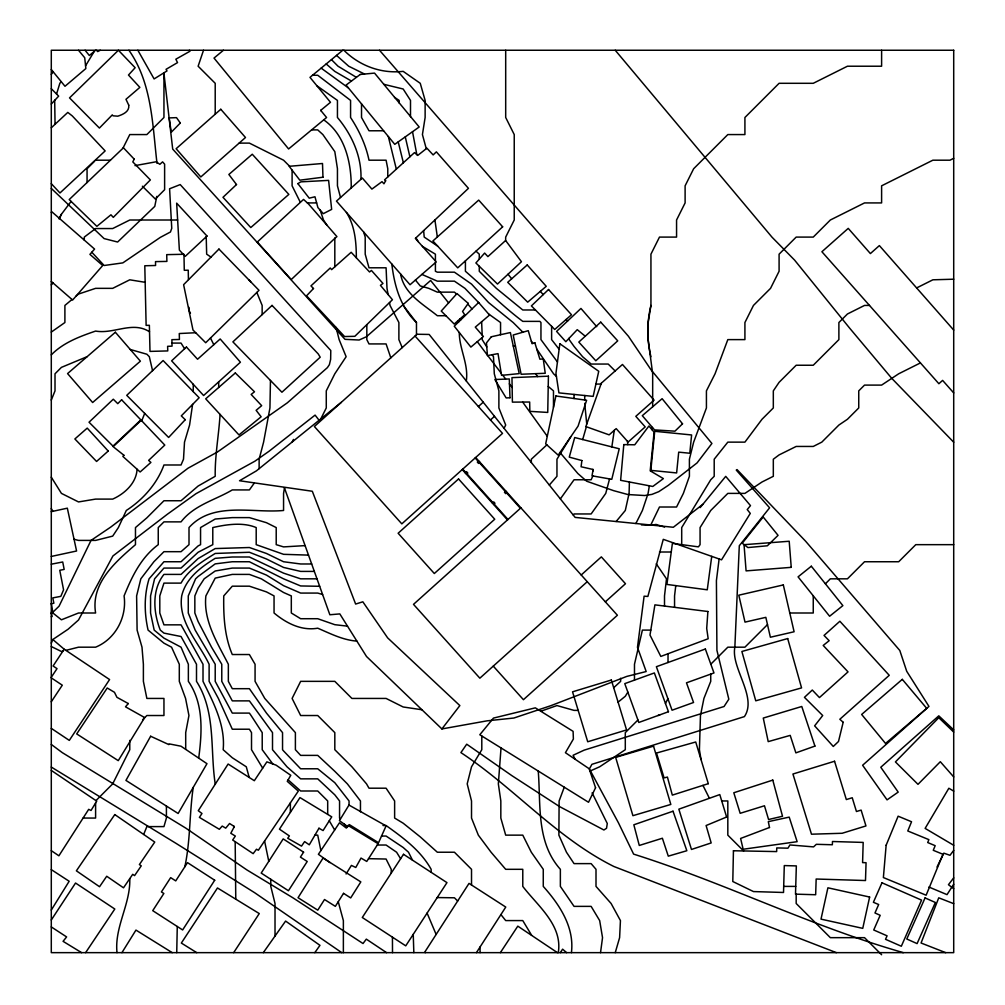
<?xml version="1.0" encoding="UTF-8"?>
<svg xmlns="http://www.w3.org/2000/svg" width="1005" height="1005" viewBox="0 0 1005 1005"><rect width="100%" height="100%" fill="white"/><g stroke="black" fill="none" stroke-linecap="round" stroke-linejoin="round"><path stroke-width="1.5" d="M629.406 481.985L629.092 493.392L625.298 510.477L616.128 521.52M192.596 404.399L189.581 425.052L184.505 442.137L183.5 459.222L181.038 464.988L163.953 464.988C157.044 483.82 142.974 499.673 126.303 510.477L118.364 527.575L112.686 536.117L95.601 540.401L78.516 540.401L74.056 539.283M193.224 391.611L193.262 384.299M177.269 926.497L176.729 952.652M270.458 380.455L269.943 407.955L263.586 442.137L259.127 459.222L259.127 468.669M466.307 380.983C468.782 364.275 459.235 348.861 459.298 332.529M650.838 470.365L654.707 431.283L691.616 434.964L689.782 453.242L678.702 452.15L676.629 472.94L650.838 470.365L650.938 471.27M652.182 429.889L652.421 427.439M675.775 585.614L674.556 595.915L674.556 607.322M137.069 469.222C136.441 482.99 124.633 493.794 112.686 499.096L95.601 499.096L78.516 501.935L61.431 493.392L51.293 477.174M719.115 558.968L716.414 580.601L716.917 650.31L728.826 699.204L724.052 706.515L584.194 750.132L573.101 755.27L575.124 759.252M220.07 414.412C218.839 435.115 214.856 455.541 215.208 476.307L198.123 486.043L181.038 500.741L163.953 500.741L146.868 517.839L135.474 527.575L135.474 544.66C115.286 562.096 90.701 583.239 95.601 613L78.516 613L61.431 619.809L52.888 613L51.381 603.704M184.832 866.787C190.51 840.557 189.329 813.686 193.236 787.405M711.728 556.368L707.269 589.809L666.918 584.433L672.395 543.391L698.412 546.858L700.07 544.66L700.07 527.575L710.736 510.477L727.821 493.392L744.919 493.392L762.004 481.998L773.322 476.307L773.322 459.222L779.089 454.913L796.174 446.446L813.259 446.446L821.801 442.137L838.886 425.052L847.441 419.273L858.747 407.955L858.747 390.87L864.526 385.103L881.611 385.103L898.696 373.785L920.429 362.918M600.525 952.652L602.535 937.665L599.671 920.58L591.128 906.372L574.043 906.372L560.363 886.397L560.363 869.312C536.004 842.052 540.941 804.49 538.24 771.036M611.844 446.911L614.281 430.316M881.611 50.25L881.611 66.217L847.441 66.217L813.259 83.302L779.089 83.302L744.919 117.484L744.919 134.57L727.821 134.57L693.651 168.739L685.109 185.825L685.109 202.922L676.566 220.007L676.566 237.092L659.481 237.092L650.938 254.177L650.938 305.432L648.162 322.53L648.162 339.615L652.672 373.785L652.672 406.774M649.356 485.792L648.087 493.392L642.396 510.477L635.876 523.505M284.478 487.978L283.561 493.392L283.561 510.477C252.644 513.417 212.784 501.055 189.003 527.575L189.003 544.66L181.038 551.682L163.953 551.682L153.891 561.745L140.826 578.83L136.617 595.915L137.107 630.097L141.994 647.182L143.388 664.267L143.388 681.352L146.868 698.437L163.953 698.437L163.953 715.522L146.868 715.522L142.597 719.806M198.701 758.122C202.068 732.444 203.915 703.852 188.362 681.352L188.362 664.267L181.038 647.182L163.953 638.137L154.18 630.097L150.562 613L150.562 595.915L154.582 578.83L163.953 568.076L181.038 568.076L198.123 552.248L212.784 544.66L212.784 527.575C226.251 524.484 242.909 521.947 256.2 527.575L256.2 544.66L283.561 554.32L308.51 555.112M156.805 196.377L154.77 206.389L117.623 242.029L104.105 238.587L51.293 188.4M609.558 478.92L605.751 493.392L591.128 513.957L574.043 513.957L573.265 515.037M434.914 220.007L437.338 237.017M582.686 439.549L586.367 426.761M615.248 952.652L619.608 937.665L620.437 920.58L611.103 903.482L596.003 886.397L596.003 869.312L591.128 863.622L574.043 863.622L566.468 852.227L558.88 835.142L559.119 800.96L564.257 787.204M54.685 100.186L55.061 124.281M56.569 94.018L59.848 83.302L61.217 81.644M203.513 50.25L198.123 66.217L215.208 83.302L215.208 114.193M141.743 420.819L144.695 413.407M51.293 400.091L55.011 390.87L55.011 373.785L61.431 367.365L87.096 356.687M143.665 834.464L146.868 826.6L163.953 826.6L166.415 818.057L166.415 806.06M51.293 643.175L52.813 639.507L68.064 629.256L78.516 620.01L112.924 555.966L167.358 514.246L195.925 493.731L254.893 461.195L269.114 451.207L315.093 415.103L319.088 420.278M650.675 525.213L659.481 507.01L676.566 507.01L683.375 493.392L689.405 476.307L689.405 459.222L693.651 442.137L706.427 407.955L706.427 390.87L715.058 373.785L727.821 339.615L744.919 339.615L744.919 322.53L753.461 305.432L770.546 288.347L779.089 271.262L779.089 254.177L796.174 237.092L813.259 237.092L830.344 220.007L864.526 202.922L881.611 202.922L881.611 185.825L932.866 160.197L949.964 160.197L953.707 158.325M937.012 867.026L943.821 853.157L949.989 855.293L953.707 850.418M59.37 218.349L61.431 214.228L71.104 201.415M122.924 148.275L129.771 134.57L146.868 134.57L163.953 117.484L163.953 72.812M292.166 441.999L293.46 439.424M320.821 418.871L326.273 407.955L326.273 390.87L334.816 373.785L346.135 356.7L339.137 339.615L336.059 327.416M504.058 428.306L505.691 425.052L498.882 407.955L498.882 390.87L494.297 373.785L493.48 356.7L492.073 354.74M659.808 714.856L657.961 715.522M665.473 703.525L667.898 698.689M59.069 218.927L61.431 214.228M570.677 436.911L556.958 459.222L556.958 476.307L549.333 485.038M85.563 65.815L94.294 51.318M627.849 692.144L625.298 696.277L618.1 702.131M346.084 873.998L351.411 865.406L355.783 867.478L361.021 858.069L366.762 861.436L378.106 843.71L348.609 825.796L346.273 828.032L339.464 822.794L318.397 854.3L329.954 862.604M51.293 910.053L69.169 881.259L51.293 869.627M121.932 952.652L135.951 930.09L172.232 952.652M953.707 884.237L947.024 894.638L928.896 887.026M476.42 952.652L505.754 907.063L469.021 883.395L424.7 952.212L425.379 952.652M560.35 952.652L562.599 949.172L566.632 952.652M233.675 952.652L259.265 913.57L217.482 887.968L181.34 943.067L196.741 952.652M51.293 919.99L75.538 883.031L114.796 909.023L85.613 952.652M500.364 952.652L517.801 926.145L557.423 952.652M52.813 639.507L64.169 649.217L53.089 666.001L57.021 668.639L51.293 677.257M51.293 701.779L62.297 685.196L51.293 677.873M263.31 952.652L285.596 921.07L319.967 945.341L314.804 952.652M254.29 483.066L249.391 489.925L232.293 489.925C215.12 500.126 194.078 504.975 181.038 521.871L163.953 521.871L158.25 527.575L158.25 544.66C140.863 557.662 131.906 576.669 124.08 595.915C127.082 617.007 115.588 639.004 95.601 647.182L78.516 647.182L65.89 650.373M560.375 498.895L574.043 479.774L591.128 479.774L592.862 475.955M953.707 877.855L948.456 884.702L953.707 888.722M284.415 487.814L329.854 614.759L339.816 613.904L366.524 656.504L441.899 728.939L459.85 705.585L387.666 637.899L362.843 601.807L355.632 604.055L312.316 491.257L239.542 480.742L256.413 470.868L341.223 402.402M51.293 74.37L53.24 71.87M700.158 507.613L725.723 476.37L750.484 505.616L747.23 509.573L750.283 513.404L721.552 559.823L663.275 539.333L647.873 596.442L644.105 596.191L637.471 647.346L646.177 671.541L626.768 676.415L550.941 705.648L513.894 718.022L487.174 720.824L441.899 728.939M51.293 212.432L51.845 211.791L94.571 249.077L89.922 254.378L102.711 265.521L72.636 300.03L51.293 281.45M51.293 104.03L58.654 96.128L51.293 88.704M94.671 161.127L87.058 168.739L87.058 182.521M51.293 284.867L53.127 283.033M95.965 800.608L112.686 783.875L129.771 749.705L129.771 740.384M546.858 444.876L531.318 459.222L531.318 462.476M637.924 719.995L625.298 732.62L625.298 749.705L599.671 766.79L589.96 771.099M710.824 664.179L727.821 647.182L744.919 647.182L767.493 624.595M813.259 595.915L813.259 613L789.792 613M825.394 583.792L830.344 578.83L847.441 578.83L864.526 561.745L898.696 561.745L915.781 544.66L953.707 544.66M51.293 613.728L59.056 606.203L91.028 540.401L110.726 527.097L187.985 468.23L217.482 451.974L287.292 402.854L327.379 367.642L329.376 364.677L330.645 359.338L330.783 350.519L180.209 184.593L169.594 188.764L171.755 228.311L170.461 231.979L160.31 237.394L122.836 262.883L104.143 265.496L91.807 252.23M51.293 127.786L67.8 112.409L72.272 115.914L105.148 150.926L59.961 192.973L51.293 183.664M613.703 687.722L620.638 681.352L620.638 678.249M505.628 240.497L487.902 256.614L484.636 253.072L475.893 262.958L497.488 284.051L521.444 261.715L505.628 240.497L505.691 237.092L514.233 220.007L514.233 134.57L505.691 117.484L505.691 50.25M478.393 406.535L483.229 402.188M490.453 419.964L494.498 416.321M465.252 472.928L466.596 471.722L467.802 473.066L466.458 474.272M478.682 460.868L477.337 462.074L478.543 463.418L479.888 462.212M492.4 503.128L493.744 501.922L494.95 503.266L493.606 504.472M505.817 491.068L504.485 492.274L505.691 493.618L507.023 492.412M520.904 507.852L413.507 604.357L479.85 678.187L587.247 581.694M581.217 574.973L601.354 556.883L625.474 583.729L605.337 601.832M51.293 354.878C63.252 342.605 79.747 336.499 95.601 331.072C113.867 334.338 132.572 320.758 149.519 331.776M95.538 50.25L89.357 55.514L85.086 50.25M72.008 299.49L64.898 305.432L64.898 322.53L51.293 332.077M76.079 296.086L78.516 294.05L95.601 288.347L112.686 288.347L129.771 279.805L145.16 282.305M223.437 50.25L214.015 58.076L288.598 148.954L326.575 117.51L320.708 110.374L330.482 102.296L309.992 77.372L342.768 50.25M702.859 504.309L673.325 527.273L575.136 517.399L429.173 334.451L417.062 334.25L314.377 426.522L401.824 523.856L502.513 433.381L415.065 336.059M100.274 50.25L97.673 51.569L96.48 50.25M916.623 287.933L932.866 279.805L953.707 279.202M540.791 711.251L556.958 705.56L574.043 710.384L578.189 710.384M62.913 651.114L61.431 651.491L51.293 646.542M51.293 511.646L67.335 508.178L76.581 551.004L51.293 556.443M51.293 603.716L53.855 603.226L52.813 597.887L60.828 596.354L63.566 589.847L59.76 570.287L64.169 569.42L62.725 561.983L51.293 564.182M51.293 616.706L52.122 616.542L51.293 612.284M134.984 165.637L156.24 161.767L159.845 164.343L162.584 161.868L164.619 164.167L164.619 189.706L155.335 199.04L142.383 186.214M312.542 75.249L317.731 75.249L350.569 100.4L350.569 117.484C359.099 130.512 365.87 144.883 368.998 160.197L386.083 160.197L387.779 168.739L387.779 176.943M316.877 85.739L337.441 100.4L337.441 117.484C351.825 134.607 361.901 156.617 360.946 179.305M311.613 129.896L317.731 129.896L322.869 134.57L334.816 151.655L337.441 168.739L337.441 185.825L340.519 197.495M383.609 130.776L368.998 130.776L361.524 117.484L361.524 103.879M239.14 143.112L249.391 143.112L283.561 160.197L289.628 166.265M95.689 160.197L110.437 160.197M307.367 202.922L316.638 202.922M177.634 220.007L129.771 220.007L112.686 228.55L95.601 228.55L84.282 237.092L84.282 240.095M437.64 246.087L424.211 237.092L423.633 230.61M248.788 279.805L250.748 281.815M869.488 305.432L864.526 305.432L847.441 313.987L838.886 322.53L838.886 339.615L813.259 365.242L796.174 365.242L779.089 382.327L773.322 390.87L773.322 407.955L762.004 419.273L744.919 442.137L727.821 442.137L714.203 459.222L714.203 476.307L710.736 479.774L681.704 527.575L681.704 544.635M535.426 309.98L522.776 309.98L496.357 288.347L479.272 271.262L479.272 266.262M445.906 315.721L437.338 315.721C423.168 304.201 403.859 293.774 400.631 274.051M171.981 343.082L181.038 343.082L184.593 348.748M513.266 346.034L515.427 346.034M595.902 384.061L601.015 384.061M305.105 545.615L283.561 546.896L276.212 544.66L276.212 527.575L266.476 522.701L249.391 517.613L232.293 517.613L215.208 519.032L200.56 527.575L200.56 544.66L198.123 545.916L181.038 561.745L163.953 561.745L149.067 578.83C143.966 595.626 144.268 613.05 148.074 630.097L163.953 643.162L171.554 647.182L179.305 664.267L179.305 681.352L185.573 698.437L188.94 715.522L185.699 732.62L185.699 749.378M659.481 552.009L671.24 552.009M311.676 563.981L300.646 563.981L283.561 561.745L266.476 553.479L249.391 547.511L215.208 548.567L198.123 558.579L181.038 574.408L163.953 574.408C151.629 589.747 153.338 612.61 160.285 630.097L163.953 633.112L181.038 636.517L196.503 664.267L196.503 681.352C216.163 712.218 209.957 749.529 215.208 783.875L215.434 783.875M314.339 571.405L300.646 571.405L283.561 567.436L266.476 558.994L249.391 552.26L215.208 553.454C202.633 561.343 188.224 569.797 181.038 583.114L163.953 583.114L159.795 595.915L159.795 613L163.953 624.846L181.038 624.846L203.01 664.267L203.01 681.352C213.462 702.596 225.522 725.258 223.173 749.705L232.293 757.757L246.288 766.79L249.202 777.443M317.002 578.83L300.646 578.83L283.561 573.139L249.391 556.996L232.293 556.996L215.208 558.328C200.598 567.385 185.862 578.214 181.704 595.915C177.835 622.108 198.638 642.208 209.115 664.267L209.115 681.352L218.374 698.437L232.293 729.215L249.391 729.215L251.514 732.62L251.514 749.705L262.682 768.159M650.813 630.097L642.396 630.097L634.482 664.267L634.482 680.121M421.949 709.756L403.168 706.98L386.083 698.437L351.913 698.437L334.816 681.352L300.646 681.352L292.103 698.437L300.646 715.522L317.731 715.522L334.816 732.62L334.816 749.705L351.913 766.79L366.524 783.875L368.998 788.196L386.083 788.196L394.626 800.96L394.626 818.057L403.168 823.196L420.253 836.876L437.338 852.227L454.436 852.227L471.521 869.312L471.521 885.003M721.728 800.96L727.821 800.96L727.821 835.142L743.637 850.959M83.101 818.057L95.601 818.057L95.601 802.995M382.98 825.532L386.083 825.532C403.269 837.818 420.643 850.494 431.145 869.312L431.145 872.315M314.942 835.142L317.731 835.142L320.871 850.594M381.536 836.047L386.083 836.047L403.168 847.479L408.507 852.227L412.465 860.129M377.264 845.029L386.083 845.029L396.598 852.227L400.606 858.735M783.699 886.397L795.734 886.397M641.429 524.924L651.441 525.238L656.001 524.434L664.569 527.097M347.504 626.153L334.816 624.683L317.731 618.716L300.646 618.716L291.312 613L291.312 595.915L283.561 592.498L261.338 578.83L249.391 574.408L232.293 574.408L215.208 578.114L205.874 595.915C203.161 620.801 217.507 643.012 228.349 664.267L228.349 681.352L232.293 688.689L249.391 688.689L266.476 713.098L282.543 732.62L282.543 749.705L283.561 750.936L300.646 768.787L317.731 768.787L334.816 782.719L349.049 800.96L349.049 805.118M319.665 586.292L300.646 585.953L283.561 578.83L249.391 561.745L232.293 561.745L215.208 563.88L198.123 576.481L195.598 578.83L188.274 595.915L188.274 613L195.171 630.097L215.208 664.267L215.208 681.352L232.293 713.098L249.391 713.098L251.087 715.522L262.217 732.62L262.217 749.705L272.807 763.976M356.888 641.127C342.617 640.009 330.494 633.615 317.731 628.2C301.387 631.04 286.287 623.188 274.051 613L274.051 595.915L266.476 591.907L249.391 586.179L232.293 586.179L223.751 595.915C223.399 615.65 224.429 636.165 232.293 654.531L249.391 654.531L255.069 664.267L255.069 681.352L264.767 698.437L295.395 732.62L295.395 749.705L300.646 755.383L317.731 755.383L334.816 771.325L347.366 783.875L360.456 800.96L360.456 811.839M130.286 349.489L146.868 354.225L149.33 356.7L152.559 370.644M322.605 594.495L317.731 593.076L300.646 593.076L283.561 585.664L266.476 575.099L249.391 568.076L232.293 568.076L215.208 570.991L204.166 578.83L198.123 588.164L194.844 595.915L194.844 613L198.123 621.555L211.54 647.182L221.778 664.267L221.778 681.352L232.293 700.874L249.391 700.874L272.506 732.62L272.506 749.705L286.99 766.79L300.646 778.85L317.731 778.85L334.816 794.855L339.564 800.96L339.564 818.057L340.394 819.113M903.281 952.652L898.068 951.119C807.731 924.701 723.248 882.365 633.615 854.124L618.464 822.856L589.395 768.963L591.895 764.328L744.416 716.603C757.607 697.093 730.648 667.735 734.856 647.182L739.303 545.728L769.604 507.814L736.276 470.101L737.042 469.599L805.52 541.117L899.802 650.486L906.711 671.277L928.959 706.415L862.617 765.257L887.051 799.867L898.194 792.116L880.782 767.255L938.783 715.836L953.707 729.881M953.707 903.658L938.745 897.817L921.057 943.004L945.692 952.652M836.386 952.652L613.917 866.511C556.494 837.919 514.095 787.681 460.906 752.607L466.709 744.202L511.796 775.596L559.584 806.6L603.905 830.004L606.543 828.271L607.284 823.522L592.108 792.845M383.759 84.294L403.168 89.005L410.505 100.4L410.505 116.718M421.899 274.415L437.338 281.161L454.436 281.161L464.951 288.347L478.594 302.543M364.551 74.056L348.697 66.217L336.537 55.401M356.398 77.347L338.032 66.217L331.449 59.622M351.449 81.053L334.816 71.418L326.185 63.968M953.707 845.28L925.128 828.396L948.858 788.247L953.707 791.123M422.389 246.338L435.416 254.177L435.416 260.998M81.619 952.652L63.064 941.333L66.606 936.924L51.293 926.924M386.573 952.652L366.323 939.135L363.019 943.532L292.87 897.779L246.878 869.915L185.812 828.133L62.297 752.645L51.293 744.441M51.293 767.066L176.063 843.383L254.755 892.779L341.763 952.652M394.513 97.359L399.161 100.4L399.161 103.013M64.169 649.217L109.583 679.556L69.307 740.396L51.293 728.374M51.293 850.67L58.893 855.795L88.691 809.339L91.028 810.47L96.731 801.136L51.293 770.42M206.213 236.791L206.666 254.177L210.987 257.092M488.618 313.987L500.553 322.53L500.553 334.715M321.148 68.139L348.434 87.963M368.534 858.672L386.083 859.036L391.221 869.312L391.221 873.131M585.249 336.21L577.247 329.665L565.828 341.713L556.582 331.399L580.953 308.447L596.731 326.663M548.227 386.473L553.479 390.87L553.479 407.226M343.898 50.25C359.426 65.802 381.234 73.893 403.168 71.355L420.253 83.302L425.128 100.4L425.128 117.484L422.427 134.57L426.258 148.69M288.134 779.842L300.646 790.998L317.731 790.998L327.693 800.96L327.693 814.389M456.546 294.025L454.436 292.141L437.338 292.141L428.796 288.347L420.253 285.923L415.429 280.056M467.777 304.038L471.998 308.95M323.748 119.859C345.318 134.959 351.461 163.325 351.235 187.96M556.418 376.398L553.554 373.785L536.808 349.137M476.006 251.175L479.272 254.177L479.272 259.127M953.707 732.055L938.783 717.696L895.43 761.916L917.992 784.34L940.316 761.715L953.707 776.94M566.116 319.477L567.637 320.984M615.135 370.958L608.213 364.049L591.128 364.049L582.586 356.7L574.043 346.423L569.169 339.615L569.169 338.183M522.864 332.215L513.166 322.53L488.606 302.58L471.521 284.076L454.436 272.179L437.338 272.179L435.416 271.262L435.416 262.632M881.611 954.75L864.526 937.665L830.344 937.665L796.174 903.482L796.174 894.161M457.664 901.02L454.436 897.792L437.225 897.566M953.707 442.213L891.774 378.37L849.501 327.969L794.603 260.119L772.079 237.255L615.236 50.25M475.667 457.514L617.397 615.248L523.429 699.694L493.267 666.127M475.164 457.966L520.402 508.304M462.74 469.121L507.977 519.459M462.237 469.574L507.475 519.912M953.707 392.917L942.615 380.393L938.884 383.734L821.902 251.74L848.233 228.374L870.393 253.574L879.375 245.597L953.707 330.08M540.338 291.362L543.202 294.628M379.501 50.25L628.401 336.235L651.039 369.815L711.904 443.469L697.055 462.928L668.325 485.327L658.778 491.659L651.931 494.397L644.657 495.528L627.874 494.535L613.615 490.654L586.656 481.219L577.875 473.543L559.986 452.526M559.132 349.275L551.619 339.615L551.619 326.336M557.448 361.951L540.954 339.615L540.954 322.53L539.861 321.374L522.776 321.374C502.362 306.073 484.523 287.832 465.416 271.262L465.416 260.848M78.49 50.25L84.722 57.75L85.852 68.554L64.998 86.279L51.293 69.496M51.293 508.58L52.888 511.294M448.594 302.869L430.63 280.47L366.423 336.738L359.112 340.017L345.004 339.338L172.697 149.092L163.953 73.428M508.04 274.214L511.683 278.787M210.485 338.044L213.801 344.69M500.917 914.588L505.691 920.58L522.776 920.58L531.582 935.215M656.227 563.818L666.503 578.83L664.506 595.915L664.506 606.065M416.472 334.791L416.472 322.53C400.254 307.002 394.375 285.533 391.812 264.014M344.351 824.201L346.876 827.442M403.118 305.306L416.472 322.53M501.206 373.207L487.714 355.544M502.764 375.242L505.578 378.91M509.321 383.81L512.148 387.49M481.621 321.763L482.186 335.105M460.102 318.836L460.83 319.804M477.287 341.675L487.4 355.129M535.615 373.785L537.725 376.611M522.663 402.063L547.285 436.283M457.991 320.696L458.783 321.801M531.318 341.16L532.864 343.409M326.839 225.032L323.51 220.007L320.18 210.146M486.784 346.964L482.186 339.615L482.186 337.529M415.944 237.871L418.206 241.627M329.276 820.758L334.652 829.979M189.405 50.25L189.983 51.23L175.837 59.207L177.533 62.612L166.051 69.32L166.993 70.928L154.104 78.93L137.848 50.25M128.916 50.25C152.157 83.227 152.446 124.909 157.006 163.363M190.46 313.183L189.053 310.482L188.99 307.379M427.1 913.093L436.132 934.449M338.258 901.749L343.371 920.58L343.371 952.652M702.947 785.382L709.404 798.284M300.369 202.344L292.103 185.825L292.103 170.134M346.436 212.444C355.029 226.15 356.273 242.117 356.348 257.833M402.214 347.592L398.885 339.615L398.885 322.53L390.028 305.432L389.525 302.555M256.84 292.442L262.154 305.432L262.154 314.615M416.824 154.632L412.527 131.718M363.659 232.029L365.204 237.092L365.204 254.177L368.998 267.795L386.083 267.795L387 288.347L388.093 294.528M409.889 156.805L405.279 136.881M388.332 136.529L396.334 169.154M398.219 141.893L403.369 162.747M268.775 861.323L264.579 841.022M413.243 934.336L413.834 952.652M233.663 826.135L233.876 827.417M701.025 759.554L699.417 749.705L700.46 715.522L703.927 698.437L710.736 681.352L710.736 674.104M586.744 424.085L584.709 403.294M392.44 937.163L392.503 952.652M627.786 444.675L627.472 441.321M390.819 357.843L386.083 343.924L368.998 343.924L366.825 339.615L366.825 324.64M195.711 332.73L179.267 333.534L179.43 339.476L171.893 339.677L172.056 346.147L167.621 346.323L167.76 350.921L149.996 351.398L149.368 325.293L146.127 325.394L144.795 265.76L155.574 265.496L155.511 261.614L166.893 261.413L166.717 254.642L183.978 254.278L184.279 270.295L188.249 270.194L188.425 279.49M668.024 653.727L668.024 662.496M650.938 465.014L650.938 469.36M592.862 469.436L592.862 471.119M584.709 395.518L584.709 400.178M574.043 394.425L574.043 398.52M571.43 952.652C574.571 927.1 559.496 904.588 543.265 886.397L543.265 869.312L531.318 852.227L522.776 835.142L505.691 835.142L500.829 818.057L500.829 800.96L498.342 783.875L501.03 747.934M558.29 952.652C562.775 925.153 537.625 905.844 522.776 886.397L522.776 869.312L505.691 869.312L491.068 852.227L478.33 835.142L471.521 818.057L471.521 800.96L467.199 783.875L471.521 766.79L481.797 749.705L481.797 735.999M480.063 946.986L480.063 952.652M334.816 238.348L334.816 266.815M321.135 110.01L321.135 110.902M290.37 802.869L290.37 812.379M275.018 936.07L275.018 903.482L270.785 886.397L270.785 879.3M235.773 899.174L235.183 841.688M218.688 381.862L218.688 387.478M129.771 878.621C130.663 904.073 114.281 927.037 117.007 952.652M650.938 356.7A106.982 106.982 0 0 1 650.938 305.432M548.416 376.184L547.738 412.427L529.861 411.359L529.66 402.025L512.399 402.126L511.972 377.629L548.416 376.184M733.436 850.758L732.796 881.523L753.486 891.573L783.523 892.478L784.289 865.581L796.337 865.908L795.508 894.149L815.658 894.739L816.16 879.023L865.493 880.531L866.059 862.705L862.591 862.604L863.182 842.416L832.479 841.512L832.354 844.753L816.336 844.313L813.56 846.888L789.93 844.954L787.97 848.182L776.752 847.919L776.651 851.587L733.436 850.758M128.741 105.161C129.708 111.656 122.811 114.532 117.799 116.178L113.025 115.814L112.284 114.884L99.407 128.062L69.533 97.887L118.414 50.25L135.147 67.724L128.477 75.036L139.858 87.385L125.977 99.294L128.741 105.161M707.897 611.505L706.703 628.427L708.173 638.74L660.813 656.428L649.996 635.06L654.908 604.859L707.897 611.505M886.146 845.218L883.382 877.553L926.133 895.216L942.979 854.3L933.268 850.293L935.178 845.682L927.703 842.542L928.871 839.64L907.779 830.972L911.548 821.751L898.131 816.186L886.146 845.218M623.804 444.599L620.625 480.315L652.798 486.458L663.388 478.606L650.197 470.83L654.104 432.15L648.903 426.02L634.745 444.8L623.804 444.599M581.882 460.554L581.078 466.76L593.164 469.498L591.995 475.805L611.781 479.31L619.231 448.77L574.709 437.527L569.27 457.124L581.882 460.554M559.86 343.748L555.953 373.32L558.918 392.88L593.164 396.385L598.741 371.285L559.86 343.748M555.891 395.983L545.677 443.808L558.19 455.152L578.076 426.12L586.619 400.279L555.891 395.983M869.627 897.05L862.755 928.356L821.01 919.135L827.906 887.804L869.627 897.05M843.17 722.268L838.497 741.489L833.283 746.464L814.628 725.836L822.706 715.522L804.452 697.344L812.291 690.033L819.439 697.571L848.032 671.88L823.208 645.449L829.15 640.7L824.037 635.436L839.866 621.253L889.249 675.31L839.828 719.266L843.17 722.268M601.342 383.169L585.852 426.585L609.156 434.864L616.191 428.62L628.1 442.037L645.197 426.911L635.813 416.334L654.067 400.153L622.472 364.476L601.342 383.169M128.276 703.55L125.499 706.817L144.657 717.57L118.263 760.647L76.707 733.914L107.221 687.998L114.457 692.294L116.932 697.307L128.276 703.55M881.975 882.792L873.395 902.289L878.672 904.525L874.966 912.967L880.179 915.304L873.734 929.989L887.088 935.831L885.518 939.298L901.334 946.245L921.56 900.116L881.975 882.792M925.065 897.917L906.774 938.997L917.088 943.607L935.379 902.49L925.065 897.917M386.083 825.896L378.546 842.743L349.338 824.628L347.102 826.16L339.426 820.683L348.974 805.068L386.083 825.896M595.563 787.744L588.528 802.266L479.8 734.756L493.442 718.098L535.326 707.847L573.101 731.351L573.378 739.027L565.426 752.707L589.156 768.725L595.563 787.744M134.18 159.129L132.811 161.906L150.373 179.92L113.289 217.369L110.952 214.794L96.869 226.339L69.207 199.58L123.439 147.785L134.18 159.129M234.341 826.562L230.798 833.271L235.333 836.072L232.67 840.017L253.16 853.66L256.489 849.225L258.36 850.23L298.309 791.123L287.267 781.337L290.772 775.295L276.086 765.157L266.878 761.853L254.328 780.709L228.122 764.026L198.287 810.708L201.967 813.51L199.392 817.379L219.354 829.301L222.218 826.06L225.723 828.158L229.567 823.497L234.341 826.562M150.637 736.25L125.939 780.408L178.136 813.485L206.967 763.687L180.975 746.2L169.255 743.901L168.853 744.592L150.637 736.25M385.644 180.787L383.948 183.789L382.013 181.654L371.9 189.103L362.353 178.048L336.461 201.113L410.04 284.742L436.245 261.916L415.354 238.424L468.443 188.337L436.371 151.856L433.142 154.921L426.899 148.187L417.753 155.423L414.487 152.622L384.576 179.857L385.644 180.787M318.974 828.233L309.289 844.816L304.615 841.612L301.513 846.122L287.731 838.27L289.365 835.934L279.453 829.163L299.98 797.593L331.75 816.851L323.07 830.57L318.974 828.233M343.534 893.345L335.356 906.359L324.514 899.513L317.768 910.166L298.045 897.716L323.07 858.031L360.82 881.9L350.707 897.917L343.534 893.345M297.882 183.626L309.226 198.173L314.967 196.779L317.907 207.583L323.309 213.663L331.65 209.392L328.61 180.385L300.847 181.855L297.882 183.626M303.585 852.165L300.42 857.102L307.216 861.499L288.435 890.744L261.2 873.081L283.196 838.911L303.585 852.165M214.706 880.229L182.634 929.952L152.735 910.668L163.853 893.47L161.416 891.938L170.662 877.629L175.737 880.895L187.508 862.642L214.706 880.229M403.507 854.3L362.29 917.502L405.744 945.843L446.961 882.629L403.507 854.3M114.796 814.578L76.38 870.82L99.545 886.737L106.718 876.26L123.502 887.804L132.71 874.325L134.582 875.619L141.253 865.845L139.393 864.576L154.745 842.077L114.796 814.578M468.242 303.372L462.576 311.45L464.712 314.779L454.197 324.025L441.245 311.048L456.974 293.561L468.242 303.372M491.307 336.776L486.47 342.919L487.438 355.594L498.015 353.634L501.558 375.355L519.208 373.621L510.364 332.542L491.307 336.776M763.172 516.959L742.243 543.228L747.921 547.562L767.343 545.79L778.058 535.351L763.172 516.959M123.904 455.252L122.874 456.421L140.122 471.973L150.901 462.426L148.627 460.391L164.782 445.077L141.228 420.278L113.15 446.672L123.904 455.252M185.247 419.713L168.626 437.464L126.743 395.342L163.112 360.531L199.153 397.754L181.302 415.869L185.247 419.713M313.497 288.523L306.55 295.797L344.564 336.537L354.84 336.311L392.427 299.729L380.443 285.345L382.98 283.448L371.435 270.458L369.526 271.966L351.172 252.28L331.65 269.629L330.256 267.996L310.96 285.885L313.497 288.523M180.31 123.025L171.265 132.233L169.154 117.912L176.503 117.648L180.31 123.025M121.605 399.789L117.761 403.658L113.289 399.211L89.03 422.213L112.987 446.107L140.851 419.902L121.605 399.789M218.952 249.077L183.614 284.679L192.985 330.004L205.698 342.743L259.001 290.319L218.952 249.077M478.631 302.505L454.26 326.198L470.88 347.089L483.405 336.512L475.29 327.127L489.536 315.055L478.631 302.505M682.533 423.809L674.933 431.183L654.544 429.889L642.296 415.668L662.119 398.684L682.533 423.809M548.542 289.515L531.394 305.909L554.722 329.464L571.506 314.753L548.542 289.515M236.502 184.556L222.984 197.307L250.785 227.545L288.837 194.405L252.255 154.23L228.864 174.481L236.502 184.556M335.092 238.097L291.236 279.578L257.267 242.067L303.548 199.417L308.422 203.889L336.926 236.627L335.092 238.097M207.005 236.049L185.209 256.376L179.367 250.107L176.666 203.148L207.005 236.049M186.44 347.027L171.629 360.833L203.6 395.518L240.409 362.202L220.183 338.974L197.558 359.237L186.44 347.027M272.041 305.407L232.896 341.876L281.928 392.239L320.206 357.202L318.233 353.923L272.041 305.407M502.651 226.816L457.74 267.858L432.904 240.961L478.694 200.108L502.651 226.816M600.739 322.153L578.817 342.077L595.802 360.77L617.723 340.846L600.739 322.153M458.544 478.958L398.131 533.24L434.323 573.516L494.736 519.233L458.544 478.958M108.213 451.044L96.568 461.458L74.873 438.959L87.221 428.117L108.213 451.044M527.223 264.956L507.726 282.305L527.688 302.166L546.243 286.312L527.223 264.956M220.786 109.269L176.126 148.715L200.824 176.955L245.484 137.509L220.786 109.269M235.308 372.956L205.698 398.822L238.976 434.926L261.137 416.774L256.124 410.329L261.664 405.656L251.149 394.45L254.491 391.774L235.308 372.956M115.361 332.24L67.574 373.584L92.636 402.515L140.386 361.172L115.361 332.24M902.302 679.355L861.649 714.455L885.543 743.461L926.698 708.349L902.302 679.355M811.324 566.217L798.071 576.857L829.615 616.241L842.868 605.626L811.324 566.217M360.255 74.458L346.072 85.073L394.764 144.343L419.186 126.994L374.538 73.101L360.255 74.458M726.628 817.015L706.1 825.532L711.176 842.944L691.478 849.451L678.84 809.176L719.781 794.591L726.628 817.015M769.503 827.492L740.61 838.446L743.147 849.25L797.141 841.675L789.201 817.115L768.31 821.65L769.503 827.492M668.451 711.728L638.816 722.469L624.771 683.626L654.368 672.948L668.451 711.728M705.359 649.016L656.378 666.704L672.056 710.221L693.551 702.482L686.478 682.822L713.977 672.948L705.359 649.016M814.929 746.099L795.872 752.871L790.206 735.384L768.209 741.627L763.272 718.06L801.776 706.49L814.929 746.099M534.823 342.718L532.06 343.685L528.253 330.67L513.203 335.004L521.118 374.249L545.238 373.282L543.24 358.898L539.899 359.2L534.823 342.718M673.023 811.211L633.841 824.791L639.281 845.456L662.383 838.245L668.287 856.16L686.842 850.72L673.023 811.211M772.782 780.106L733.801 792.757L740.17 813.309L764.466 805.771L768.574 819.515L782.518 816.248L772.782 780.106M708.299 783.674L672.32 795.118L667.421 777.066L664.079 777.908L656.504 753.034L695.724 741.992L708.299 783.674M834.552 761.25L792.932 774.026L811.487 834.2L842.165 833.271L865.958 825.934L861.122 810.105L856.448 811.512L852.24 797.756L846.336 799.565L834.552 761.25M611.354 680.021L572.536 691.829L587.724 741.765L626.567 729.944L611.354 680.021M653.539 746.162L615.663 757.381L632.911 815.683L670.825 804.44L653.539 746.162M787.694 638.564L741.878 651.479L755.76 700.812L801.575 687.897L787.694 638.564M783.322 584.935L738.801 595.186L745.006 622.12L765.835 617.346L770.383 637.233L794.101 631.756L783.322 584.935M322.969 177.219L299.817 180.184L289.164 166.302L322.505 163.501L322.969 177.219M791.237 567.348L746.087 570.89L744.039 544.685L789.201 541.255L791.237 567.348M510 397.754L506.156 397.942L494.875 379.526L509.296 378.96L510 397.754M953.707 50.25L51.293 50.25L51.293 952.652L953.707 952.652L953.707 50.25"/></g></svg>
